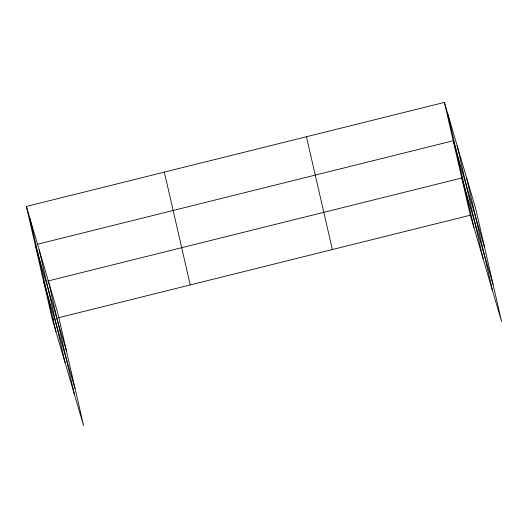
<?xml version="1.0" encoding="UTF-8"?>
<svg xmlns="http://www.w3.org/2000/svg" width="528" height="528" viewBox="0 0 528 528"><rect width="100%" height="100%" fill="white"/><g stroke="black" fill="none" stroke-linecap="round" stroke-linejoin="round"><path stroke-width="0.79" d="M26.4 206.448L57.697 312.787L83.589 425.601L52.298 319.268L26.4 206.448L444.411 102.399L475.702 208.732L501.6 321.552L470.303 215.213L444.411 102.399M37.58 244.22L453.215 140.758L484.506 247.091M47.711 281.054L461.756 177.989L493.053 284.321M52.298 319.268L53.882 318.872M58.641 317.691L470.303 215.213M35.204 244.807L66.502 351.14M43.751 282.038L75.049 388.37M466.58 177.731L492.479 290.552M457.182 145.794L483.08 258.614M448.061 114.8L473.953 227.614M306.464 136.732L332.363 249.553M164.34 172.115L190.238 284.929M48.569 281.787L74.468 394.607M39.171 249.85L65.069 362.67M30.05 218.849L55.948 331.67"/></g></svg>
